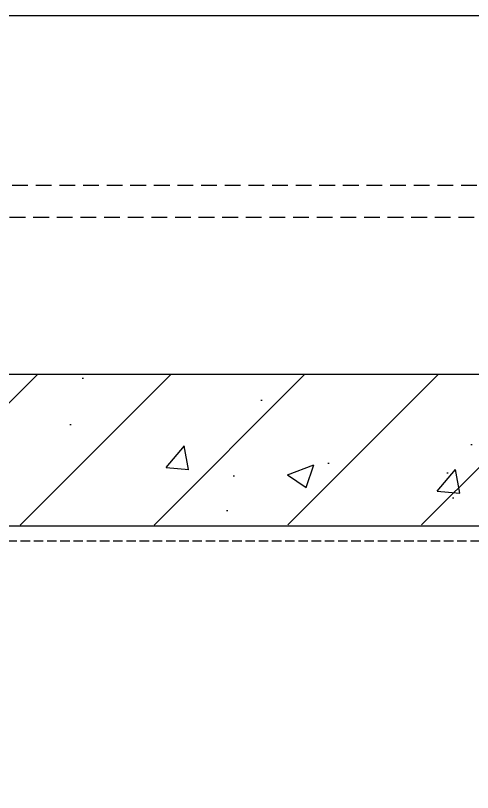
# Model space of a CAD drawing. Header units: millimetres. Extents: x -2069 to 10556, y -1036 to 8460.
# Drawn here: x 2133 to 2496, y 377 to 994 of the extents above; entities that cross this region are included whole.
import ezdxf

# ---------------------------------------------------------------- set-up
doc = ezdxf.new("R2010")
doc.units = ezdxf.units.MM
doc.linetypes.add('DASH', pattern=[0.35, 0.25, -0.1])
doc.linetypes.add('HIDDEN', pattern=[0.375, 0.25, -0.125])
for name, color, linetype in [('A-剖面填充', 8, 'Continuous'), ('F-text', 7, 'Continuous'), ('F_CONC', 7, 'Continuous'), ('F_MISC', 8, 'Continuous'), ('HIDDEN', 1, 'HIDDEN')]:
    doc.layers.add(name, color=color, linetype=linetype)

# ---------------------------------------------------------------- blocks, each defined once
blk = doc.blocks.new('A$C4BA15205')
at = {"layer": 'A-剖面填充', "ltscale": 0.02}
h = blk.add_hatch(dxfattribs=at)
h.set_pattern_fill('AR-RC', color=256, scale=30)
h.set_pattern_definition([(45, (55996.5, 116709.65), (-53.03301, 53.03301), []), (50, (55996.5, 116709.65), (215.17805, -18.82564), [22.5, -247.5]), (355, (55996.5, 116709.65), (-41.6254, 225.65764), [18, -198]), (100.4514, (56014.43, 116708.08), (173.5528, 206.83186), [19.12206, -210.34263]), (46.1842, (55996.5, 116769.65), (320.1723, -49.6557), [33.75, -371.25]), (96.6356, (56023.18, 116765.5), (280.3988, 292.23536), [28.6831, -315.5139]), (351.1842, (55996.5, 116769.65), (280.3986, 292.2356), [27, -297]), (21, (56026.5, 116754.65), (179.07212, -120.78567), [22.5, -247.5]), (326, (56026.5, 116754.65), (72.9946, 217.545), [18, -198]), (71.4514, (56041.42, 116744.59), (252.0668, 96.75915), [19.12206, -210.34263]), (37.5, (55996.5, 116709.65), (3.647957, 99.868156), [0, -195.6, 0, -201, 0, -198.75]), (7.5, (55996.5, 116709.65), (78.92086, 118.32351), [0, -114.6, 0, -191.1, 0, -75.75]), (327.5, (55929.6, 116709.65), (160.14673, -6.76646), [0, -75, 0, -234, 0, -310.5]), (317.5, (55899.6, 116709.65), (174.95585, 30.0315), [0, -97.5, 0, -155.4, 0, -220.5])])
h.paths.add_polyline_path([(-1679.85, 0), (-1679.85, -120), (-965.27, -120), (-0.86, -118.9), (-0.47, 0)])
at = {"layer": 'F_CONC', "linetype": 'ByBlock', "ltscale": 0.5}
blk.add_lwpolyline([(-1679.85, -120), (-300, -120), (-300, -120), (0, -120), (0, 0), (-1679.85, 0)], dxfattribs=at)
at = {"layer": 'F_MISC', "linetype": 'DASH', "ltscale": 30}
for p, q in [((-700.41, -120), (-285.4, -119.94)), ((-700.41, -120), (0.67, -120)), ((-700.41, -132), (-250.67, -132))]:
    blk.add_line(p, q, dxfattribs=at)

msp = doc.modelspace()

# ---------------------------------------------------------------- linework, layer by layer
at = {"elevation": 0}
msp.add_lwpolyline([(1411.99, 993.8), (3624.79, 993.8), (3624.79, -728.2), (1411.99, -728.2)], close=True, dxfattribs=at)
at = {"layer": 'HIDDEN', "ltscale": 50, "flags": 128}
msp.add_lwpolyline([(1047.22, 858.92), (1047.22, 833.92), (2826.35, 833.92), (2826.35, 858.92)], close=True, dxfattribs=at)

# ---------------------------------------------------------------- block references
at = {"layer": 'F-text'}
msp.add_blockref('A$C4BA15205', (2774.54, 708.92), dxfattribs=at)

doc.saveas('drawing.dxf')
